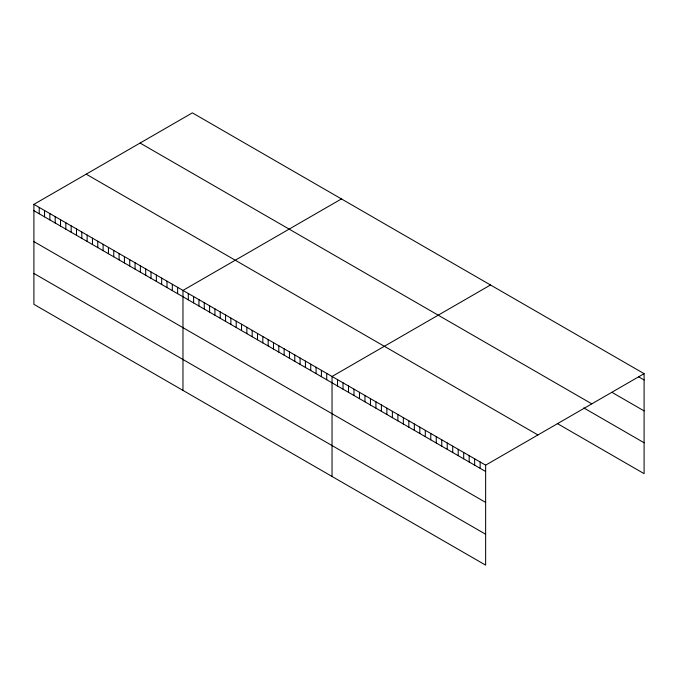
<?xml version="1.0" encoding="UTF-8"?>
<svg xmlns="http://www.w3.org/2000/svg" width="678" height="678" viewBox="0 0 678 678"><rect width="100%" height="100%" fill="white"/><g stroke="black" fill="none" stroke-linecap="round" stroke-linejoin="round"><path stroke-width="1.02" d="M33.9 204.349L485.634 465.15L485.634 565.138L33.9 304.337L33.9 204.349L192.366 112.862L644.1 373.663L644.1 473.651L557.248 423.504M341.441 198.925L182.975 290.413L182.975 390.401M490.508 284.989L332.042 376.476L332.042 476.465M485.634 465.15L644.1 373.663M638.617 376.841L644.1 380.002M612.098 392.435L644.1 410.91M140.075 143.05L591.809 403.851M583.758 407.91L644.1 442.751M86.191 174.161L537.925 434.962M33.9 210.697L485.634 471.498M33.9 241.597L485.634 502.398M33.9 273.437L485.634 534.239M480.143 461.989L480.143 468.329M474.659 458.82L474.659 465.167M469.176 455.65L469.176 461.998M463.693 452.489L463.693 458.828M458.201 449.319L458.201 455.658M452.718 446.149L452.718 452.497M447.234 442.988L447.234 449.328M441.751 439.819L441.751 446.158M436.259 436.649L436.259 442.997M430.776 433.488L430.776 439.827M425.292 430.318L425.292 436.657M419.809 427.148L419.809 433.496M414.326 423.987L414.326 430.327M408.834 420.818L408.834 427.157M403.351 417.648L403.351 423.996M397.867 414.487L397.867 420.826M392.384 411.317L392.384 417.656M386.892 408.148L386.892 414.495M381.409 404.986L381.409 411.326M375.926 401.817L375.926 408.156M370.442 398.647L370.442 404.995M364.95 395.477L364.95 401.825M359.467 392.316L359.467 398.656M353.984 389.147L353.984 395.494M348.5 385.977L348.5 392.325M343.009 382.816L343.009 389.155M337.525 379.646L337.525 385.994M326.72 373.409L326.72 379.748M321.397 370.332L321.397 376.68M316.067 367.256L316.067 373.603M310.744 364.188L310.744 370.527M305.422 361.111L305.422 367.451M300.1 358.035L300.1 364.383M294.777 354.967L294.777 361.306M289.447 351.89L289.447 358.23M284.124 348.814L284.124 355.162M278.802 345.746L278.802 352.085M273.48 342.67L273.48 349.009M268.157 339.593L268.157 345.941M262.827 336.525L262.827 342.865M257.504 333.449L257.504 339.788M252.182 330.372L252.182 336.72M246.86 327.296L246.86 333.644M241.538 324.228L241.538 330.567M236.207 321.152L236.207 327.499M230.884 318.075L230.884 324.423M225.562 315.007L225.562 321.347M220.24 311.931L220.24 318.279M214.918 308.854L214.918 315.202M209.587 305.786L209.587 312.126M204.264 302.71L204.264 309.049M198.942 299.634L198.942 305.981M193.62 296.566L193.62 302.905M188.298 293.489L188.298 299.829M177.644 287.345L177.644 293.684M172.322 284.268L172.322 290.608M167 281.192L167 287.54M161.678 278.116L161.678 284.463M156.355 275.048L156.355 281.387M151.024 271.971L151.024 278.319M145.702 268.895L145.702 275.243M140.38 265.827L140.38 272.166M135.058 262.75L135.058 269.098M129.735 259.674L129.735 266.022M124.405 256.606L124.405 262.945M119.082 253.53L119.082 259.869M113.76 250.453L113.76 256.801M108.438 247.385L108.438 253.725M103.115 244.309L103.115 250.648M97.785 241.232L97.785 247.58M92.462 238.164L92.462 244.504M87.14 235.088L87.14 241.427M81.818 232.012L81.818 238.359M76.495 228.935L76.495 235.283M71.165 225.867L71.165 232.207M65.842 222.791L65.842 229.139M60.52 219.714L60.52 226.062M55.198 216.646L55.198 222.986M49.875 213.57L49.875 219.918M44.545 210.494L44.545 216.841M39.222 207.426L39.222 213.765"/></g></svg>
